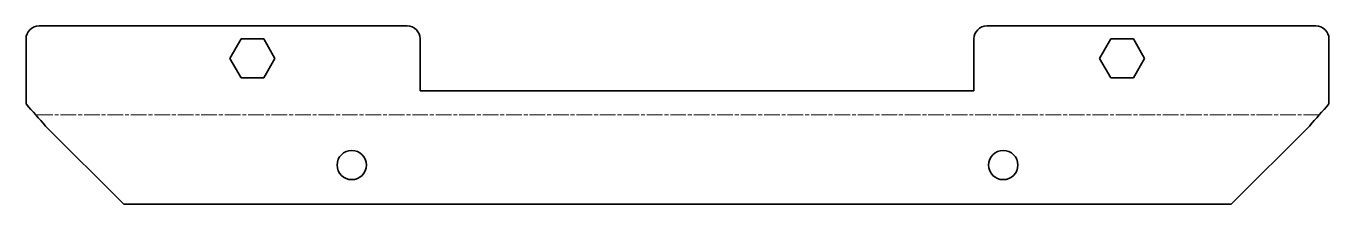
# Model space of a CAD drawing. Header units: inches. Extents: x 0 to 200, y 0 to 27.
import ezdxf

# ---------------------------------------------------------------- set-up
doc = ezdxf.new("R2010")
doc.units = ezdxf.units.IN
doc.header["$MEASUREMENT"] = 0
doc.linetypes.add('Chain', pattern=[13.68, 9.12, -1.14, 2.28, -1.14])
doc.layers.add('SIMUMAK Bend Centerline (ISO)', color=7, linetype='Chain', lineweight=9)
doc.layers.add('SIMUMAK Visible (ISO)', color=7, linetype='Continuous', lineweight=35)

# ---------------------------------------------------------------- blocks, each defined once
blk = doc.blocks.new('CD-IND-30-CSFI-01_Sheet_CD-IND-30-CSFI-01')
at = {"layer": 'SIMUMAK Bend Centerline (ISO)', "ltscale": 0.263158}
blk.add_line((98.5, 0), (-98.5, 0), dxfattribs=at)
at = {"layer": 'SIMUMAK Visible (ISO)'}
for p, q in [((-98, 13.7), (-41.5, 13.7)), ((47.5, 13.7), (98, 13.7)), ((-100, 1.7), (-100, 11.7)), ((-68.71, 8.7), (-66.98, 11.7)), ((-66.98, 11.7), (-63.52, 11.7)), ((-63.52, 11.7), (-61.79, 8.7)), ((-39.5, 3.7), (-39.5, 11.7)), ((45.5, 11.7), (45.5, 3.7)), ((64.79, 8.7), (66.52, 11.7)), ((66.52, 11.7), (69.98, 11.7)), ((69.98, 11.7), (71.71, 8.7)), ((100, 11.7), (100, 1.7)), ((-66.98, 5.7), (-68.71, 8.7)), ((-61.79, 8.7), (-63.52, 5.7)), ((66.52, 5.7), (64.79, 8.7)), ((71.71, 8.7), (69.98, 5.7)), ((-63.52, 5.7), (-66.98, 5.7)), ((69.98, 5.7), (66.52, 5.7)), ((45.5, 3.7), (-39.5, 3.7)), ((-85, -13.7), (-97, -1.7)), ((97, -1.7), (85, -13.7)), ((85, -13.7), (-85, -13.7))]:
    blk.add_line(p, q, dxfattribs=at)
for centre in [(-50, -7.7), (50, -7.7)]:
    blk.add_circle(centre, 2.25, dxfattribs=at)
at = {"layer": 'SIMUMAK Visible (ISO)', "extrusion": (0, 0, -1)}
for centre, start, end in [((98, 11.7), 0, 90), ((41.5, 11.7), 90, 180), ((-47.5, 11.7), 0, 90), ((-98, 11.7), 90, 180)]:
    blk.add_arc(centre, 2, start, end, dxfattribs=at)
at = {"layer": 'SIMUMAK Visible (ISO)'}
for points in [[(-97, -1.7), (-98, -0.57), (-99, 0.57), (-100, 1.7)], [(100, 1.7), (99, 0.57), (98, -0.57), (97, -1.7)]]:
    blk.add_open_spline(points, degree=3, dxfattribs=at)

msp = doc.modelspace()

# ---------------------------------------------------------------- block references
msp.add_blockref('CD-IND-30-CSFI-01_Sheet_CD-IND-30-CSFI-01', (100, 13.7))

doc.saveas('drawing.dxf')
